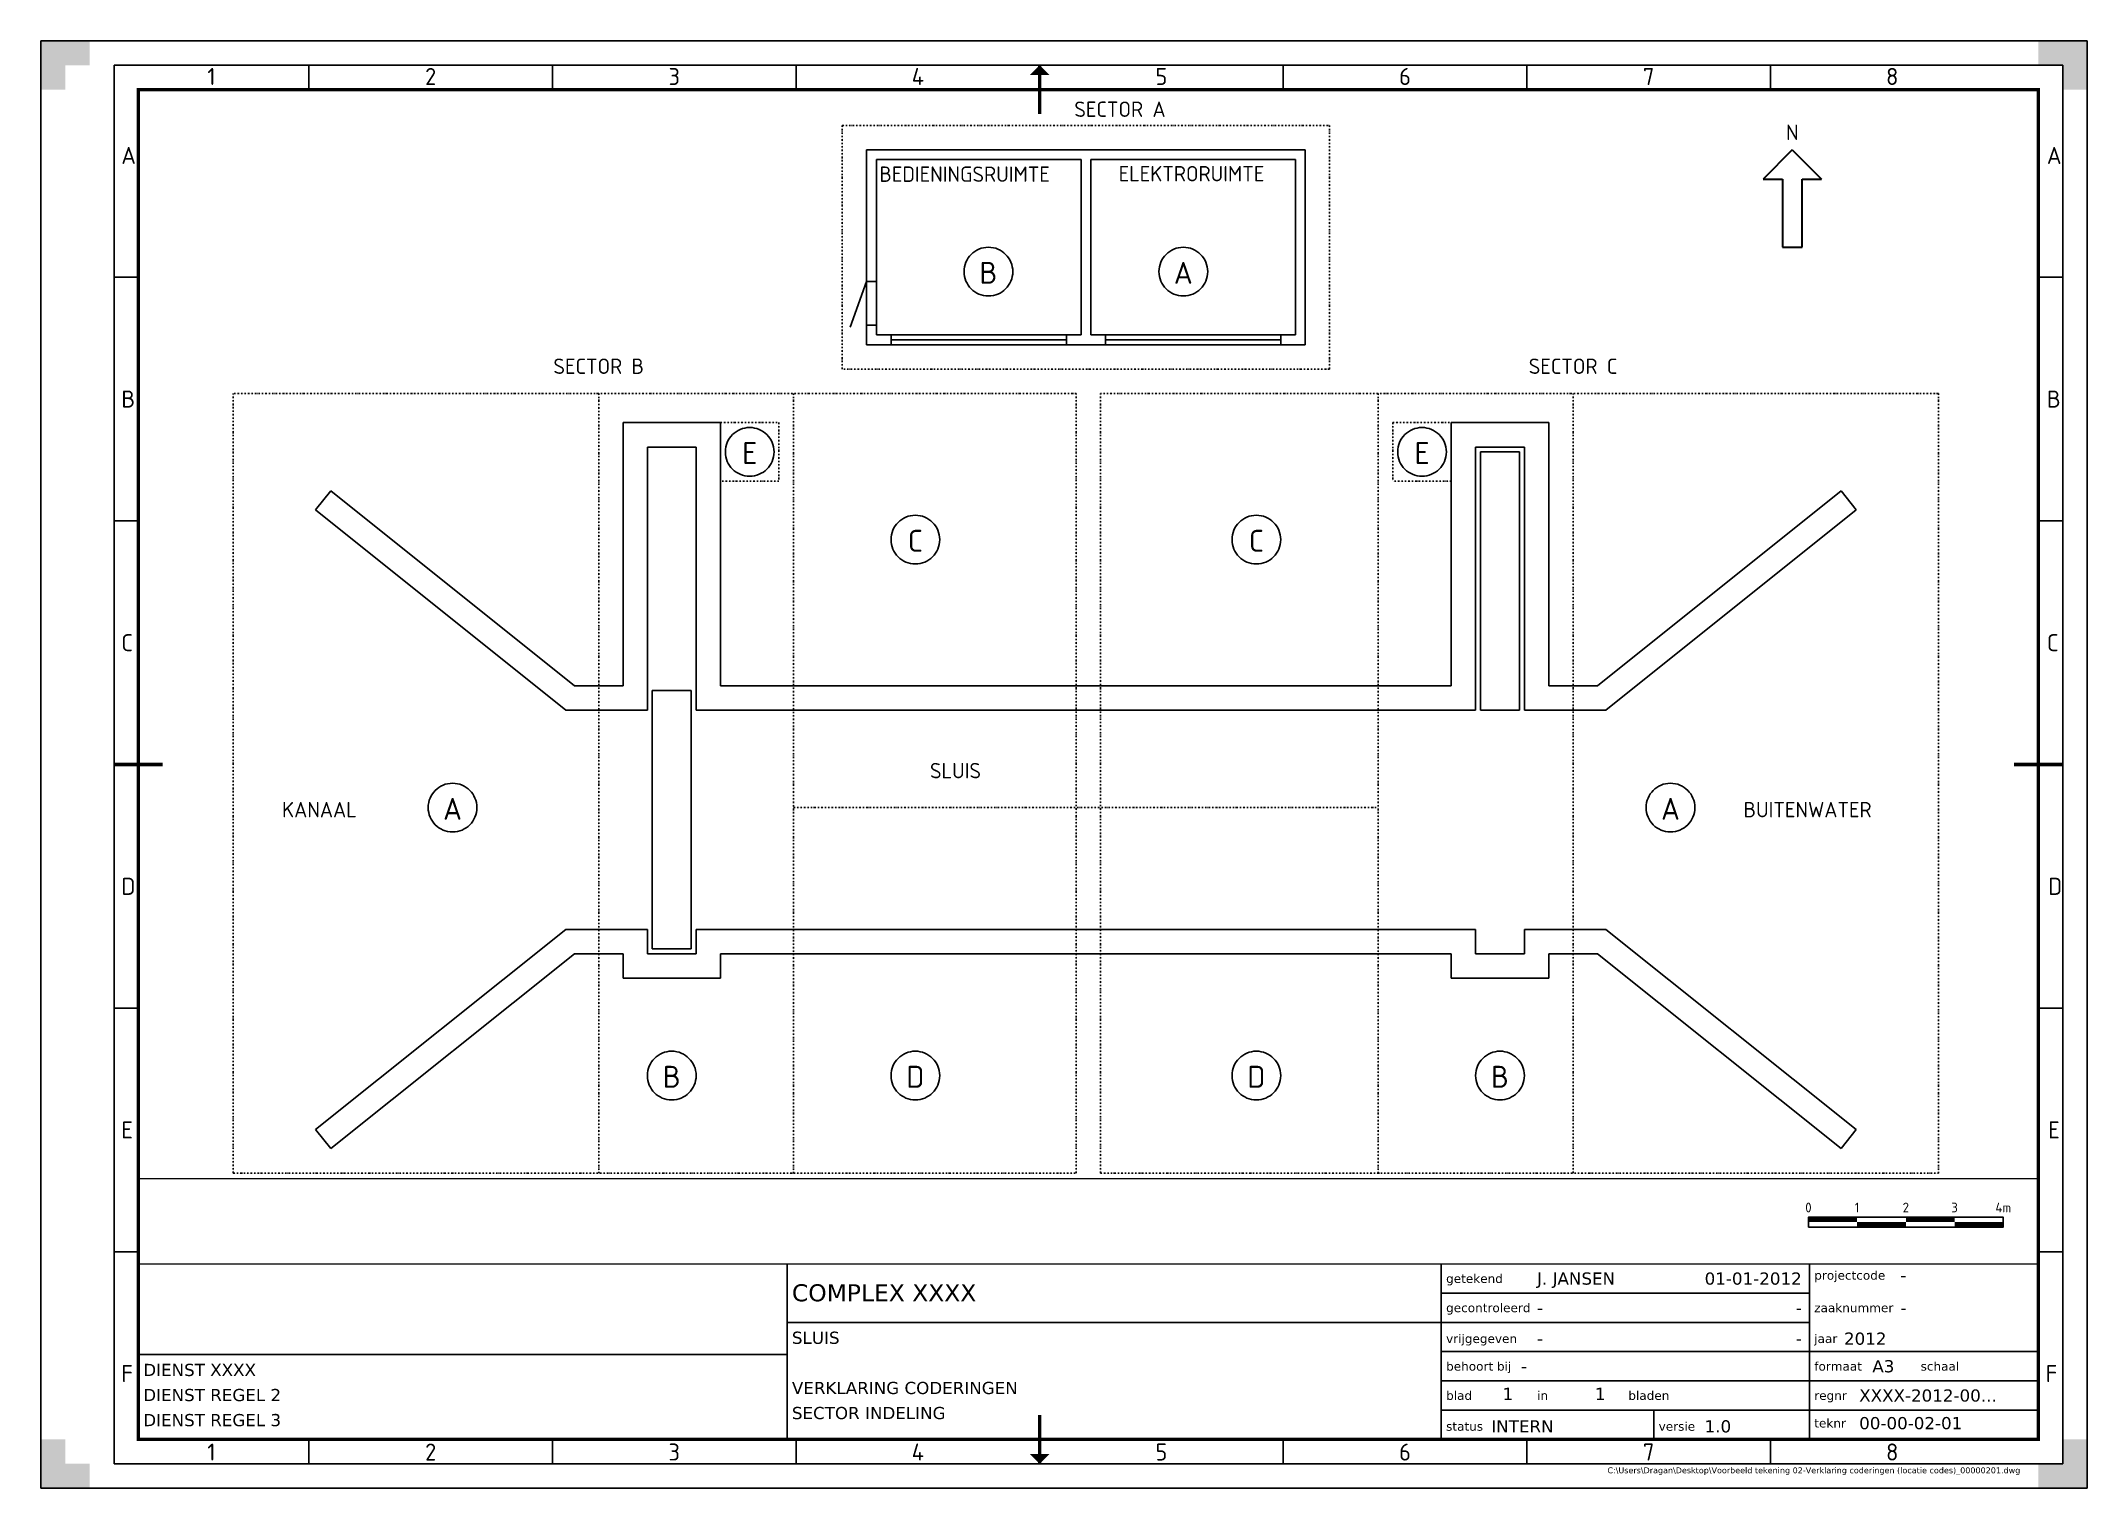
# Paper-space layout '00-00-02-01' of a CAD drawing. Header units: metres, sheet in millimetres. Extents: x 0 to 420, y 0 to 297.
# The model-space entities are those that its viewports show. They can reach past a viewport. Long polylines and large blocks are cut down to what shows.
import ezdxf
from ezdxf.enums import TextEntityAlignment as Align

# ---------------------------------------------------------------- set-up
doc = ezdxf.new("R2010")
doc.units = ezdxf.units.M
doc.linetypes.add('XX-DASHDOT', pattern=[10, 3, -2, 0, -2, 3])
for name, color, linetype, lineweight in [('N-CO-KL-ET_SCHEMA-G', 50, 'Continuous', 35), ('N-CO-KL-ET_SCHEMA-T35', 50, 'Continuous', 35), ('N-CO-KL-ET_SCHEMA_BEHUIZING-G', 10, 'XX-DASHDOT', 25), ('N-CO-KL-ET_SCHEMA_COMPONENT-G', 10, 'Continuous', 25), ('N-CO-KL-ET_SCHEMA_DIAGRAM-G', 7, 'Continuous', 25), ('N-CO-KL-ET_SCHEMA_DIAGRAM-T50', 130, 'Continuous', 50), ('X-XX-AL-TEKENBLAD-G', 7, 'Continuous', 25), ('X-XX-AL-TEKENBLAD-T18', 7, 'Continuous', 18), ('X-XX-AL-TEKENBLAD-T25', 7, 'Continuous', 25), ('X-XX-AL-TEKENBLAD_KADER-G', 7, 'Continuous', 25), ('X-XX-AL-TEKENBLAD_KADER_AFSNIJMARKERING-G', 7, 'Continuous', 25), ('X-XX-AL-TEKENBLAD_KADER_CENTERMARKERING-G', 7, 'Continuous', 25), ('X-XX-AL-TEKENBLAD_KADER_ROOSTERVERDELING-G', 7, 'Continuous', 25), ('X-XX-AL-TEKENBLAD_KADER_ROOSTERVERDELING-T35', 7, 'Continuous', 35), ('X-XX-AL-TEKENBLAD_KADER_VOUWMERK-G', 7, 'Continuous', 18), ('X-XX-AL-TEKENBLAD_SCHAALBALK-S', 7, 'Continuous', 25), ('X-XX-AL-TEKENBLAD_TITELBLOK-G', 7, 'Continuous', 25), ('X-XX-AL-TEKENBLAD_TITELBLOK-S', 7, 'Continuous', 25), ('X-XX-AL-TEKENBLAD_VIEWPORT-G', 7, 'Continuous', 18)]:
    doc.layers.add(name, color=color, linetype=linetype, lineweight=lineweight)
doc.styles.add('NLCS-ISO', font='NLCS-ISO.ttf')
doc.styles.add('VERDANA', font='verdana.ttf')

# ---------------------------------------------------------------- blocks, each defined once
blk = doc.blocks.new('SAL-TEKENBLAD-A3-SO')
at = {"layer": 'X-XX-AL-TEKENBLAD_KADER_AFSNIJMARKERING-G'}
for points in [[(10, 297), (0, 297), (0, 287), (5, 287), (5, 292), (10, 292)], [(420, 287), (420, 297), (410, 297), (410, 292), (415, 292), (415, 287)], [(0, 10), (0, 0), (10, 0), (10, 5), (5, 5), (5, 10)], [(410, 0), (420, 0), (420, 10), (415, 10), (415, 5), (410, 5)]]:
    blk.add_hatch(color=256, dxfattribs=at).paths.add_polyline_path(points)
at = {"layer": 'X-XX-AL-TEKENBLAD_KADER_VOUWMERK-G'}
for points in [[(203, 290), (205, 292), (207, 290)], [(203, 7), (205, 5), (207, 7)]]:
    blk.add_hatch(color=256, dxfattribs=at).paths.add_polyline_path(points)
at = {"layer": 'X-XX-AL-TEKENBLAD_KADER-G'}
for p, q in [((420, 297), (0, 297)), ((0, 297), (0, 0)), ((420, 0), (420, 297)), ((0, 0), (420, 0))]:
    blk.add_line(p, q, dxfattribs=at)
at = {"layer": 'X-XX-AL-TEKENBLAD_KADER-G', "const_width": 0.7}
blk.add_lwpolyline([(20, 10), (410, 10), (410, 287), (20, 287)], close=True, dxfattribs=at)
at = {"layer": 'X-XX-AL-TEKENBLAD_KADER_CENTERMARKERING-G', "const_width": 0.7, "flags": 128}
for points in [[(205, 292), (205, 282)], [(15, 148.5), (25, 148.5)], [(415, 148.5), (405, 148.5)], [(205, 5), (205, 15)]]:
    blk.add_lwpolyline(points, dxfattribs=at)
at = {"layer": 'X-XX-AL-TEKENBLAD_KADER_ROOSTERVERDELING-G'}
for p, q in [((415, 292), (15, 292)), ((15, 287), (15, 292)), ((15, 292), (15, 5)), ((55, 287), (55, 292)), ((105, 287), (105, 292)), ((155, 287), (155, 292)), ((255, 287), (255, 292)), ((305, 287), (305, 292)), ((355, 287), (355, 292)), ((415, 287), (415, 292)), ((415, 5), (415, 292)), ((15, 248.5), (20, 248.5)), ((415, 248.5), (410, 248.5)), ((15, 198.5), (20, 198.5)), ((415, 198.5), (410, 198.5)), ((15, 98.5), (20, 98.5)), ((415, 98.5), (410, 98.5)), ((15, 48.5), (20, 48.5)), ((415, 48.5), (410, 48.5)), ((15, 10), (15, 5)), ((55, 10), (55, 5)), ((105, 10), (105, 5)), ((155, 10), (155, 5)), ((255, 10), (255, 5)), ((305, 10), (305, 5)), ((355, 10), (355, 5)), ((415, 10), (415, 5)), ((15, 5), (415, 5))]:
    blk.add_line(p, q, dxfattribs=at)
at = {"layer": 'X-XX-AL-TEKENBLAD_KADER_ROOSTERVERDELING-T35', "lineweight": 35, "style": 'NLCS-ISO'}
for s, p in [('1', (35, 286.9)), ('2', (80, 286.9)), ('3', (130, 286.9)), ('4', (180, 286.9)), ('5', (230, 286.9)), ('6', (280, 286.9)), ('7', (330, 286.9)), ('8', (380, 286.9)), ('1', (35, 4.6)), ('2', (80, 4.6)), ('3', (130, 4.6)), ('4', (180, 4.6)), ('5', (230, 4.6)), ('6', (280, 4.6)), ('7', (330, 4.6)), ('8', (380, 4.6))]:
    blk.add_text(s, height=3.5, dxfattribs=at).set_placement(p, align=Align.BOTTOM_CENTER)
for s, p in [('A', (16.5, 273.5)), ('A', (411.75, 273.5)), ('B', (16.5, 223.5)), ('B', (411.75, 223.5)), ('C', (16.5, 173.5)), ('C', (411.75, 173.5)), ('D', (16.5, 123.5)), ('D', (412, 123.5)), ('E', (16.5, 73.5)), ('E', (412, 73.5)), ('F', (16.5, 23.5)), ('F', (411.5, 23.5))]:
    blk.add_text(s, height=3.5, dxfattribs=at).set_placement(p, align=Align.MIDDLE_LEFT)
blk = doc.blocks.new('SAL-SCHAALBALK_M100')
at = {"const_width": 1}
for points in [[(0, 1.5), (10, 1.5)], [(10, 0.5), (20, 0.5)], [(20, 1.5), (30, 1.5)]]:
    blk.add_lwpolyline(points, dxfattribs=at)
blk.add_lwpolyline([(0, 0), (40, 0), (40, 2), (0, 2)], close=True)
blk.add_lwpolyline([(30, 0.5, 1, 1, 0), (40, 0.5, 0, 0, 0), (40, 0, 0, 0, 0)], format="xyseb")
at = {"style": 'NLCS-ISO'}
for s, p in [('0', (0, 3)), ('1', (10, 3)), ('2', (20, 3)), ('3', (30, 3)), ('4m', (40, 3))]:
    blk.add_text(s, height=2, dxfattribs=at).set_placement(p, align=Align.CENTER)
blk = doc.blocks.new('SAL-TITELBLOK_RWS_LANG')
at = {"layer": 'X-XX-AL-TEKENBLAD_TITELBLOK-G'}
for p, q in [((-256.85, 36), (-256.85, 0)), ((-122.57, 36), (-122.57, 0)), ((-47, 36), (-47, 0)), ((-122.57, 30), (-47, 30)), ((-256.85, 24), (-122.57, 24)), ((-122.57, 24), (-47, 24)), ((-390, 17.4), (-256.85, 17.4)), ((-122.57, 18), (0, 18)), ((-122.57, 12), (0, 12)), ((-122.57, 6), (0, 6)), ((-78.94, 0), (-78.94, 6))]:
    blk.add_line(p, q, dxfattribs=at)
at = {"layer": 'X-XX-AL-TEKENBLAD_TITELBLOK-G', "const_width": 0.3}
blk.add_lwpolyline([(0, 0), (0, 36), (-390, 36), (-390, 0)], close=True, dxfattribs=at)
at = {"layer": 'X-XX-AL-TEKENBLAD-T18', "style": 'VERDANA'}
for s, p in [('getekend', (-121.57, 33)), ('projectcode', (-46, 33.67)), ('gecontroleerd', (-121.57, 27)), ('zaaknummer', (-46, 27)), ('vrijgegeven', (-121.57, 20.67)), ('jaar', (-46, 20.67)), ('behoort bij', (-121.57, 15)), ('formaat', (-46, 15)), ('schaal', (-24.17, 15)), ('blad                 in                     bladen', (-121.57, 9)), ('regnr', (-46, 9)), ('teknr', (-46, 3.33)), ('status', (-121.57, 2.67)), ('versie', (-77.94, 2.67))]:
    blk.add_text(s, height=1.8, dxfattribs=at).set_placement(p, align=Align.MIDDLE_LEFT)
at = {"layer": 'X-XX-AL-TEKENBLAD-T25', "insert": (-3.71, -5.76), "char_height": 1.2, "attachment_point": 3, "style": 'VERDANA'}
blk.add_mtext('C:\\\\Users\\\\Dragan\\\\Desktop\\\\Voorbeeld tekening 02-Verklaring coderingen (locatie codes)_00000201.dwg', dxfattribs=at)
at = {"layer": 'X-XX-AL-TEKENBLAD-T25', "style": 'VERDANA', "flags": 3}
for tag, p in [('NL_META_DOCUMENTSOORT', (-44, 43.39)), ('NL_META_EIGENAAR', (-44, 38.55))]:
    blk.add_attdef(tag, p, '', height=2.5, dxfattribs=at)
at = {"layer": 'X-XX-AL-TEKENBLAD-T25', "style": 'VERDANA'}
for tag, p in [('NL_META_OPSTELLER', (-102.91, 33)), ('NL_META_PROJECTCODE', (-28.34, 33.67)), ('NL_META_CONTROLER', (-102.91, 27)), ('NL_META_ZAAKNUMMER', (-28.32, 27)), ('NL_META_AUTORISATOR', (-102.91, 20.67)), ('NL_META_JAAR', (-39.9, 20.67)), ('NL_META_RELATIE', (-106.2, 15)), ('NL_META_FORMAAT', (-34.08, 15)), ('NL_META_SCHAAL', (-14.74, 15)), ('NL_META_DOCUMENTNR', (-36.78, 9)), ('NL_META_ID_NUMMER', (-36.78, 3.33)), ('NL_META_DOCUMENTSTATUS', (-112.3, 2.67)), ('NL_META_REVISIE', (-68.51, 2.67))]:
    blk.add_attdef(tag, text='', height=2.5, dxfattribs=at).set_placement(p, align=Align.MIDDLE_LEFT)
for tag, p in [('NL_META_TEKEN_DATUM', (-48.57, 33)), ('NL_META_CONTROLE_DATUM', (-48.57, 27)), ('NL_META_VRIJGAVE_DATUM', (-48.57, 20.67))]:
    blk.add_attdef(tag, text='', height=2.5, dxfattribs=at).set_placement(p, align=Align.MIDDLE_RIGHT)
for tag, p, height in [('NL_META_PROJECTOMSCHRIJVING', (-255.85, 28.33), 3.5), ('NL_META_TEKENINGOMSCHRIJVING_01', (-255.85, 19.6), 2.5), ('NL_META_TEKENINGOMSCHRIJVING_02', (-255.85, 14.45), 2.5), ('NL_META_DIENST1', (-389, 13), 2.5), ('NL_META_DIENST2', (-389, 7.85), 2.5), ('NL_META_TEKENINGOMSCHRIJVING_03', (-255.85, 9.3), 2.5), ('NL_META_DIENST3', (-389, 2.7), 2.5), ('NL_META_TEKENINGOMSCHRIJVING_04', (-255.85, 4.15), 2.5)]:
    blk.add_attdef(tag, p, '', height=height, dxfattribs=at)
for tag, p in [('NL_META_BLADNUMMER', (-108.91, 9.33)), ('NL_META_AANTAL_BLADEN', (-89.95, 9.33))]:
    blk.add_attdef(tag, text='', height=2.5, dxfattribs=at).set_placement(p, align=Align.MIDDLE_CENTER)

msp = doc.modelspace()

# ---------------------------------------------------------------- linework, layer by layer
at = {"layer": 'N-CO-KL-ET_SCHEMA-G'}
for p, q in [((34, 21.25), (33.4, 20.65)), ((34, 21.25), (34.6, 20.65)), ((33.4, 20.65), (33.8, 20.65)), ((33.8, 20.65), (33.8, 19.25)), ((34.2, 19.25), (34.2, 20.65)), ((34.2, 20.65), (34.6, 20.65)), ((33.8, 19.25), (34.2, 19.25))]:
    msp.add_line(p, q, dxfattribs=at)
at = {"layer": 'N-CO-KL-ET_SCHEMA_BEHUIZING-G'}
for p, q in [((14.5, 16.75), (14.5, 21.75)), ((14.5, 21.75), (24.5, 21.75)), ((24.5, 21.75), (24.5, 16.75)), ((24.5, 16.75), (14.5, 16.75)), ((2, 0.25), (2, 16.25)), ((19.3, 16.25), (2, 16.25)), ((9.5, 16.25), (9.5, 0.25)), ((13.5, 16.25), (13.5, 0.25)), ((19.3, 0.25), (19.3, 16.25)), ((37, 16.25), (19.8, 16.25)), ((19.8, 0.25), (19.8, 16.25)), ((25.5, 16.25), (25.5, 0.25)), ((29.5, 0.25), (29.5, 16.25)), ((37, 16.25), (37, 0.25)), ((12, 15.65), (13.2, 15.65)), ((13.2, 15.65), (13.2, 14.45)), ((25.8, 15.65), (27, 15.65)), ((25.8, 15.65), (25.8, 14.45)), ((13.2, 14.45), (12, 14.45)), ((27, 14.45), (25.8, 14.45)), ((13.5, 7.75), (25.5, 7.75)), ((2, 0.25), (19.3, 0.25)), ((19.8, 0.25), (37, 0.25))]:
    msp.add_line(p, q, dxfattribs=at)
at = {"layer": 'N-CO-KL-ET_SCHEMA_COMPONENT-G'}
for p, q in [((15, 17.25), (15, 21.25)), ((15, 21.25), (24, 21.25)), ((15.2, 21.05), (19.4, 21.05)), ((15.2, 17.45), (15.2, 21.05)), ((19.4, 17.45), (19.4, 21.05)), ((19.6, 21.05), (19.6, 17.45)), ((19.6, 21.05), (23.8, 21.05)), ((23.8, 21.05), (23.8, 17.45)), ((24, 21.25), (24, 17.25)), ((15, 18.55), (14.662, 17.609)), ((15.2, 18.55), (15, 18.55)), ((15, 17.65), (15.2, 17.65)), ((24, 17.25), (15, 17.25)), ((19.4, 17.45), (15.2, 17.45)), ((15.5, 17.45), (15.5, 17.25)), ((15.5, 17.35), (19.1, 17.35)), ((19.1, 17.25), (19.1, 17.45)), ((23.8, 17.45), (19.6, 17.45)), ((19.9, 17.25), (19.9, 17.45)), ((19.9, 17.35), (23.5, 17.35)), ((23.5, 17.25), (23.5, 17.45)), ((10, 15.65), (12, 15.65)), ((10, 10.25), (10, 15.65)), ((12, 10.25), (12, 15.65)), ((27, 10.25), (27, 15.65)), ((27, 15.65), (29, 15.65)), ((29, 10.25), (29, 15.65)), ((10.5, 15.15), (11.5, 15.15)), ((10.5, 9.75), (10.5, 15.15)), ((11.5, 15.15), (11.5, 9.75)), ((27.5, 9.75), (27.5, 15.15)), ((27.5, 15.15), (28.5, 15.15)), ((28.5, 15.15), (28.5, 9.75)), ((27.6, 9.75), (27.6, 15.05)), ((28.4, 15.05), (27.6, 15.05)), ((28.4, 9.75), (28.4, 15.05)), ((4, 14.25), (3.688, 13.86)), ((9, 10.25), (4, 14.25)), ((30, 10.25), (35, 14.25)), ((35, 14.25), (35.312, 13.86)), ((8.825, 9.75), (3.688, 13.86)), ((30.175, 9.75), (35.312, 13.86)), ((9, 10.25), (10, 10.25)), ((11.4, 10.15), (10.6, 10.15)), ((10.6, 4.85), (10.6, 10.15)), ((11.4, 4.85), (11.4, 10.15)), ((12, 10.25), (27, 10.25)), ((29, 10.25), (30, 10.25)), ((8.825, 9.75), (10.5, 9.75)), ((11.5, 9.75), (27.5, 9.75)), ((28.4, 9.75), (27.6, 9.75)), ((28.5, 9.75), (30.175, 9.75)), ((8.825, 5.25), (3.688, 1.14)), ((8.825, 5.25), (10.5, 5.25)), ((10.5, 5.25), (10.5, 4.75)), ((11.5, 5.25), (27.5, 5.25)), ((11.5, 5.25), (11.5, 4.75)), ((27.5, 5.25), (27.5, 4.75)), ((28.5, 5.25), (30.175, 5.25)), ((28.5, 5.25), (28.5, 4.75)), ((30.175, 5.25), (35.312, 1.14)), ((9, 4.75), (4, 0.75)), ((9, 4.75), (10, 4.75)), ((10, 4.25), (10, 4.75)), ((10.5, 4.75), (11.5, 4.75)), ((11.4, 4.85), (10.6, 4.85)), ((12, 4.75), (27, 4.75)), ((12, 4.75), (12, 4.25)), ((27, 4.25), (27, 4.75)), ((27.5, 4.75), (28.5, 4.75)), ((27.5, 4.75), (28.5, 4.75)), ((29, 4.75), (30, 4.75)), ((29, 4.75), (29, 4.25)), ((30, 4.75), (35, 0.75)), ((12, 4.25), (10, 4.25)), ((29, 4.25), (27, 4.25)), ((4, 0.75), (3.688, 1.14)), ((35, 0.75), (35.312, 1.14))]:
    msp.add_line(p, q, dxfattribs=at)
at = {"layer": 'N-CO-KL-ET_SCHEMA_DIAGRAM-G'}
for centre in [(17.5, 18.75), (21.5, 18.75), (12.6, 15.05), (26.4, 15.05), (16, 13.25), (23, 13.25), (6.5, 7.75), (31.5, 7.75), (11, 2.25), (16, 2.25), (23, 2.25), (28, 2.25)]:
    msp.add_circle(centre, 0.5, dxfattribs=at)

# ---------------------------------------------------------------- texts
at = {"layer": 'N-CO-KL-ET_SCHEMA-T35', "style": 'NLCS-ISO'}
for s, p in [('SECTOR A', (20.2, 21.925)), ('N', (34, 21.45)), ('BEDIENINGSRUIMTE', (17.01, 20.592)), ('ELEKTRORUIMTE', (21.668, 20.602)), ('SECTOR B', (9.5, 16.65)), ('SECTOR C', (29.5, 16.65))]:
    msp.add_text(s, height=0.315, dxfattribs=at).set_placement(p, align=Align.CENTER)
for s, p in [('SLUIS', (16.3, 8.35)), ('KANAAL', (3, 7.55)), ('BUITENWATER', (33, 7.55))]:
    msp.add_text(s, height=0.315, dxfattribs=at).set_placement(p)
at = {"layer": 'N-CO-KL-ET_SCHEMA_DIAGRAM-T50', "style": 'NLCS-ISO'}
for s, p in [('B', (17.5, 18.5)), ('A', (21.5, 18.5)), ('E', (12.6, 14.8)), ('E', (26.4, 14.8)), ('C', (16, 13)), ('C', (23, 13)), ('A', (6.5, 7.5)), ('A', (31.5, 7.5)), ('B', (11, 2)), ('D', (16, 2)), ('D', (23, 2)), ('B', (28, 2))]:
    msp.add_text(s, height=0.45, dxfattribs=at).set_placement(p, align=Align.CENTER)

psp = doc.layouts.new('00-00-02-01')

# ---------------------------------------------------------------- linework, layer by layer
at = {"layer": 'X-XX-AL-TEKENBLAD_VIEWPORT-G'}
psp.add_lwpolyline([(20, 67.62), (20, 287), (410, 287), (410, 63.45), (20, 63.45)], close=True, dxfattribs=at)

# ---------------------------------------------------------------- block references
at = {"layer": 'X-XX-AL-TEKENBLAD-G'}
psp.add_blockref('SAL-TEKENBLAD-A3-SO', (0, 0), dxfattribs=at)
at = {"layer": 'X-XX-AL-TEKENBLAD_SCHAALBALK-S'}
psp.add_blockref('SAL-SCHAALBALK_M100', (362.8, 53.58), dxfattribs=at)
at = {"layer": 'X-XX-AL-TEKENBLAD_TITELBLOK-S'}
ref = psp.add_blockref('SAL-TITELBLOK_RWS_LANG', (410, 10), dxfattribs=at)
ref.add_attrib('NL_META_DOCUMENTNR', 'XXXX-2012-00...', dxfattribs={"layer": 'X-XX-AL-TEKENBLAD-T25', "height": 2.5, "style": 'VERDANA'}).set_placement((373.22, 19), align=Align.MIDDLE_LEFT)
ref.add_attrib('NL_META_ID_NUMMER', '00-00-02-01', dxfattribs={"layer": 'X-XX-AL-TEKENBLAD-T25', "height": 2.5, "style": 'VERDANA'}).set_placement((373.22, 13.33), align=Align.MIDDLE_LEFT)
ref.add_attrib('NL_META_PROJECTOMSCHRIJVING', 'COMPLEX XXXX', (154.15, 38.33), dxfattribs={"layer": 'X-XX-AL-TEKENBLAD-T25', "height": 3.5, "style": 'VERDANA'})
ref.add_attrib('NL_META_TEKENINGOMSCHRIJVING_01', 'SLUIS', (154.15, 29.6), dxfattribs={"layer": 'X-XX-AL-TEKENBLAD-T25', "height": 2.5, "style": 'VERDANA'})
ref.add_attrib('NL_META_TEKENINGOMSCHRIJVING_03', 'VERKLARING CODERINGEN', (154.15, 19.3), dxfattribs={"layer": 'X-XX-AL-TEKENBLAD-T25', "height": 2.5, "style": 'VERDANA'})
ref.add_attrib('NL_META_TEKENINGOMSCHRIJVING_04', 'SECTOR INDELING', (154.15, 14.15), dxfattribs={"layer": 'X-XX-AL-TEKENBLAD-T25', "height": 2.5, "style": 'VERDANA'})
ref.add_attrib('NL_META_DIENST1', 'DIENST XXXX', (21, 23), dxfattribs={"layer": 'X-XX-AL-TEKENBLAD-T25', "height": 2.5, "style": 'VERDANA'})
ref.add_attrib('NL_META_DIENST2', 'DIENST REGEL 2', (21, 17.85), dxfattribs={"layer": 'X-XX-AL-TEKENBLAD-T25', "height": 2.5, "style": 'VERDANA'})
ref.add_attrib('NL_META_DIENST3', 'DIENST REGEL 3', (21, 12.7), dxfattribs={"layer": 'X-XX-AL-TEKENBLAD-T25', "height": 2.5, "style": 'VERDANA'})
ref.add_attrib('NL_META_PROJECTCODE', '-', dxfattribs={"layer": 'X-XX-AL-TEKENBLAD-T25', "height": 2.5, "style": 'VERDANA'}).set_placement((381.66, 43.67), align=Align.MIDDLE_LEFT)
ref.add_attrib('NL_META_ZAAKNUMMER', '-', dxfattribs={"layer": 'X-XX-AL-TEKENBLAD-T25', "height": 2.5, "style": 'VERDANA'}).set_placement((381.68, 37), align=Align.MIDDLE_LEFT)
ref.add_attrib('NL_META_JAAR', '2012', dxfattribs={"layer": 'X-XX-AL-TEKENBLAD-T25', "height": 2.5, "style": 'VERDANA'}).set_placement((370.1, 30.67), align=Align.MIDDLE_LEFT)
ref.add_attrib('NL_META_RELATIE', '-', dxfattribs={"layer": 'X-XX-AL-TEKENBLAD-T25', "height": 2.5, "style": 'VERDANA'}).set_placement((303.8, 25), align=Align.MIDDLE_LEFT)
ref.add_attrib('NL_META_DOCUMENTSTATUS', 'INTERN', dxfattribs={"layer": 'X-XX-AL-TEKENBLAD-T25', "height": 2.5, "style": 'VERDANA'}).set_placement((297.7, 12.67), align=Align.MIDDLE_LEFT)
ref.add_attrib('NL_META_REVISIE', '1.0', dxfattribs={"layer": 'X-XX-AL-TEKENBLAD-T25', "height": 2.5, "style": 'VERDANA'}).set_placement((341.49, 12.67), align=Align.MIDDLE_LEFT)
ref.add_attrib('NL_META_BLADNUMMER', '1', dxfattribs={"layer": 'X-XX-AL-TEKENBLAD-T25', "height": 2.5, "style": 'VERDANA'}).set_placement((301.09, 19.33), align=Align.MIDDLE_CENTER)
ref.add_attrib('NL_META_AANTAL_BLADEN', '1', dxfattribs={"layer": 'X-XX-AL-TEKENBLAD-T25', "height": 2.5, "style": 'VERDANA'}).set_placement((320.05, 19.33), align=Align.MIDDLE_CENTER)
ref.add_attrib('NL_META_FORMAAT', 'A3', dxfattribs={"layer": 'X-XX-AL-TEKENBLAD-T25', "height": 2.5, "style": 'VERDANA'}).set_placement((375.92, 25), align=Align.MIDDLE_LEFT)
ref.add_attrib('NL_META_OPSTELLER', 'J. JANSEN', dxfattribs={"layer": 'X-XX-AL-TEKENBLAD-T25', "height": 2.5, "style": 'VERDANA'}).set_placement((307.09, 43), align=Align.MIDDLE_LEFT)
ref.add_attrib('NL_META_TEKEN_DATUM', '01-01-2012', dxfattribs={"layer": 'X-XX-AL-TEKENBLAD-T25', "height": 2.5, "style": 'VERDANA'}).set_placement((361.43, 43), align=Align.MIDDLE_RIGHT)
ref.add_attrib('NL_META_CONTROLER', '-', dxfattribs={"layer": 'X-XX-AL-TEKENBLAD-T25', "height": 2.5, "style": 'VERDANA'}).set_placement((307.09, 37), align=Align.MIDDLE_LEFT)
ref.add_attrib('NL_META_CONTROLE_DATUM', '-', dxfattribs={"layer": 'X-XX-AL-TEKENBLAD-T25', "height": 2.5, "style": 'VERDANA'}).set_placement((361.43, 37), align=Align.MIDDLE_RIGHT)
ref.add_attrib('NL_META_AUTORISATOR', '-', dxfattribs={"layer": 'X-XX-AL-TEKENBLAD-T25', "height": 2.5, "style": 'VERDANA'}).set_placement((307.09, 30.67), align=Align.MIDDLE_LEFT)
ref.add_attrib('NL_META_VRIJGAVE_DATUM', '-', dxfattribs={"layer": 'X-XX-AL-TEKENBLAD-T25', "height": 2.5, "style": 'VERDANA'}).set_placement((361.43, 30.67), align=Align.MIDDLE_RIGHT)

# ---------------------------------------------------------------- viewports
at = {"layer": 'X-XX-AL-TEKENBLAD_VIEWPORT-G'}
vp = psp.add_viewport(center=(215, 175.23), size=(390, 223.5491), view_center_point=(19.551, 11.307), view_height=22.35493, dxfattribs=at)
vp.dxf.flags = 0x10000  # cut along an outline
vp.dxf.clipping_boundary_handle = psp.add_lwpolyline([(20, 67.62), (20, 287), (410, 287), (410, 63.45), (20, 63.45)], format="xyb", close=True, dxfattribs={"invisible": 1}).dxf.handle

doc.saveas('drawing.dxf')
